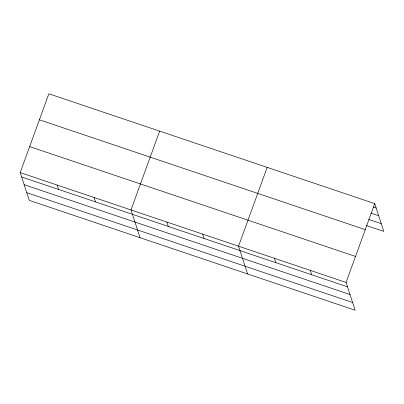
<?xml version="1.0" encoding="UTF-8"?>
<svg xmlns="http://www.w3.org/2000/svg" width="404" height="404" viewBox="0 0 404 404"><rect width="100%" height="100%" fill="white"/><g stroke="black" fill="none" stroke-linecap="round" stroke-linejoin="round"><path stroke-width="0.61" d="M374.725 203.636L346.076 282.457L355.151 310.211L29.275 200.364L20.2 172.604L48.849 93.789L374.725 203.636L383.8 231.396L366.473 225.553M159.651 131.138L130.997 209.954L140.072 237.714M267.19 167.387L238.537 246.203L247.612 273.962M373.17 207.01L376.159 208.015M370.912 213.115L378.679 215.731M368.731 219.453L381.28 223.68M39.395 119.796L365.272 229.649M29.654 146.596L355.53 256.444M20.2 172.604L346.076 282.457M21.629 176.987L347.511 286.835M24.154 184.699L350.031 294.551M26.75 192.647L352.626 302.495M310.232 270.372L311.661 274.75M274.387 258.287L275.816 262.666M202.692 234.123L204.121 238.501M166.847 222.038L168.276 226.417M94.066 197.506L95.495 201.884M57.131 185.057L58.565 189.436"/></g></svg>
